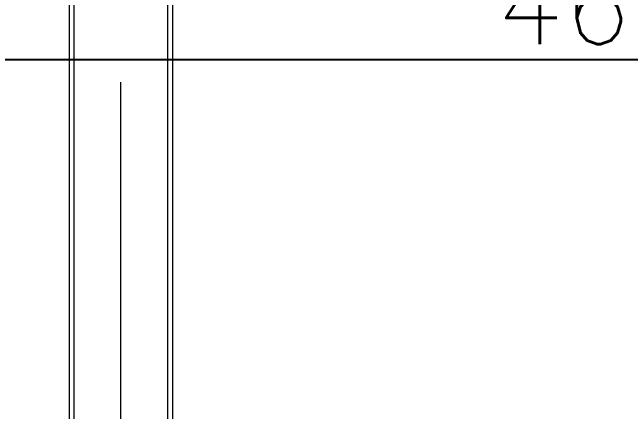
# Model space of a CAD drawing. Header units: metres. Extents: x 0 to 63075, y 0 to 44550.
# Drawn here: x 36345 to 37818, y 36051 to 37003 of the extents above; entities that cross this region are included whole.
import ezdxf

# ---------------------------------------------------------------- set-up
doc = ezdxf.new("R2010")
doc.units = ezdxf.units.M
doc.header["$LTSCALE"] = 75
doc.linetypes.add('CENTER2', pattern=[28.575, 19.05, -3.175, 3.175, -3.175])
for name, color, linetype in [('SC1', 7, 'CENTER2'), ('SDM', 7, 'Continuous'), ('SL1', 8, 'Continuous')]:
    doc.layers.add(name, color=color, linetype=linetype)
doc.styles.add('ROMANS', font='ROMANS.SHX')
doc.dimstyles.new('75___1-75', dxfattribs={"dimscale": 75, "dimtxt": 2.5, "dimasz": 2, "dimexe": 1.5, "dimexo": 1, "dimgap": 0.5, "dimtad": 1, "dimdec": 0, "dimzin": 12, "dimtxsty": 'ROMANS', "dimcen": 0, "dimclrd": 256, "dimclre": 256, "dimclrt": 3, "dimazin": 3, "dimtfac": 1, "dimtdec": 0, "dimtmove": 0, "dimatfit": 0, "dimfxl": 1, "dimlwd": -1, "dimlwe": -1, "dimarcsym": 0})

# ---------------------------------------------------------------- blocks, each defined once
blk = doc.blocks.new('A$C32abaae3')
at = {"layer": 'SL1', "lineweight": 0}
for p, q in [((10096.2, 10492.4), (10096.2, 1530.1)), ((10106.9, 10492.4), (10106.9, 1530.1)), ((10331.5, 1530.1), (10331.5, 10492.4)), ((10342.2, 10492.4), (10342.2, 1530.1))]:
    blk.add_line(p, q, dxfattribs=at)
blk = doc.blocks.new('*D24')
at = {"layer": 'Defpoints', "color": 0, "transparency": 16777216}
for p in [(35481.2, 36889.9), (35481.2, 36053), (40155.7, 36053)]:
    blk.add_point(p, dxfattribs=at)
at = {"layer": 'SDM', "transparency": 16777216}
for p, q in [((35481.2, 36128), (35481.2, 37002.4)), ((40155.7, 36128), (40155.7, 37002.4)), ((40005.7, 36889.9), (35631.2, 36889.9))]:
    blk.add_line(p, q, dxfattribs=at)
for points in [[(35631.2, 36914.9), (35631.2, 36864.9), (35481.2, 36889.9)], [(40005.7, 36914.9), (40005.7, 36864.9), (40155.7, 36889.9)]]:
    blk.add_solid(points, dxfattribs=at)
at = {"layer": 'SDM', "color": 3, "transparency": 16777216, "insert": (37818.5, 37021.1), "char_height": 187.5, "attachment_point": 5, "style": 'ROMANS'}
blk.add_mtext('4674', dxfattribs=at)

msp = doc.modelspace()

# ---------------------------------------------------------------- linework, layer by layer
at = {"layer": 'SC1', "lineweight": 0}
msp.add_line((36603, 28978.2), (36603, 40124.4), dxfattribs=at)

# ---------------------------------------------------------------- block references
at = {"layer": 'SDM'}
msp.add_blockref('A$C32abaae3', (26383.8, 28203.1), dxfattribs=at)

# ---------------------------------------------------------------- dimensions: what is measured, and where the dimension line sits
dim = msp.add_linear_dim(base=(35481.2387, 36889.883), p1=(40155.7137, 36053.0281), p2=(35481.2387, 36053.0281), dimstyle='75___1-75', override={"dimtmove": 1}, dxfattribs=at)
dim.commit()
dim.dimension.update_dxf_attribs({"geometry": '*D24', "text_midpoint": (37818.4762, 37021.133)})

doc.saveas('drawing.dxf')
